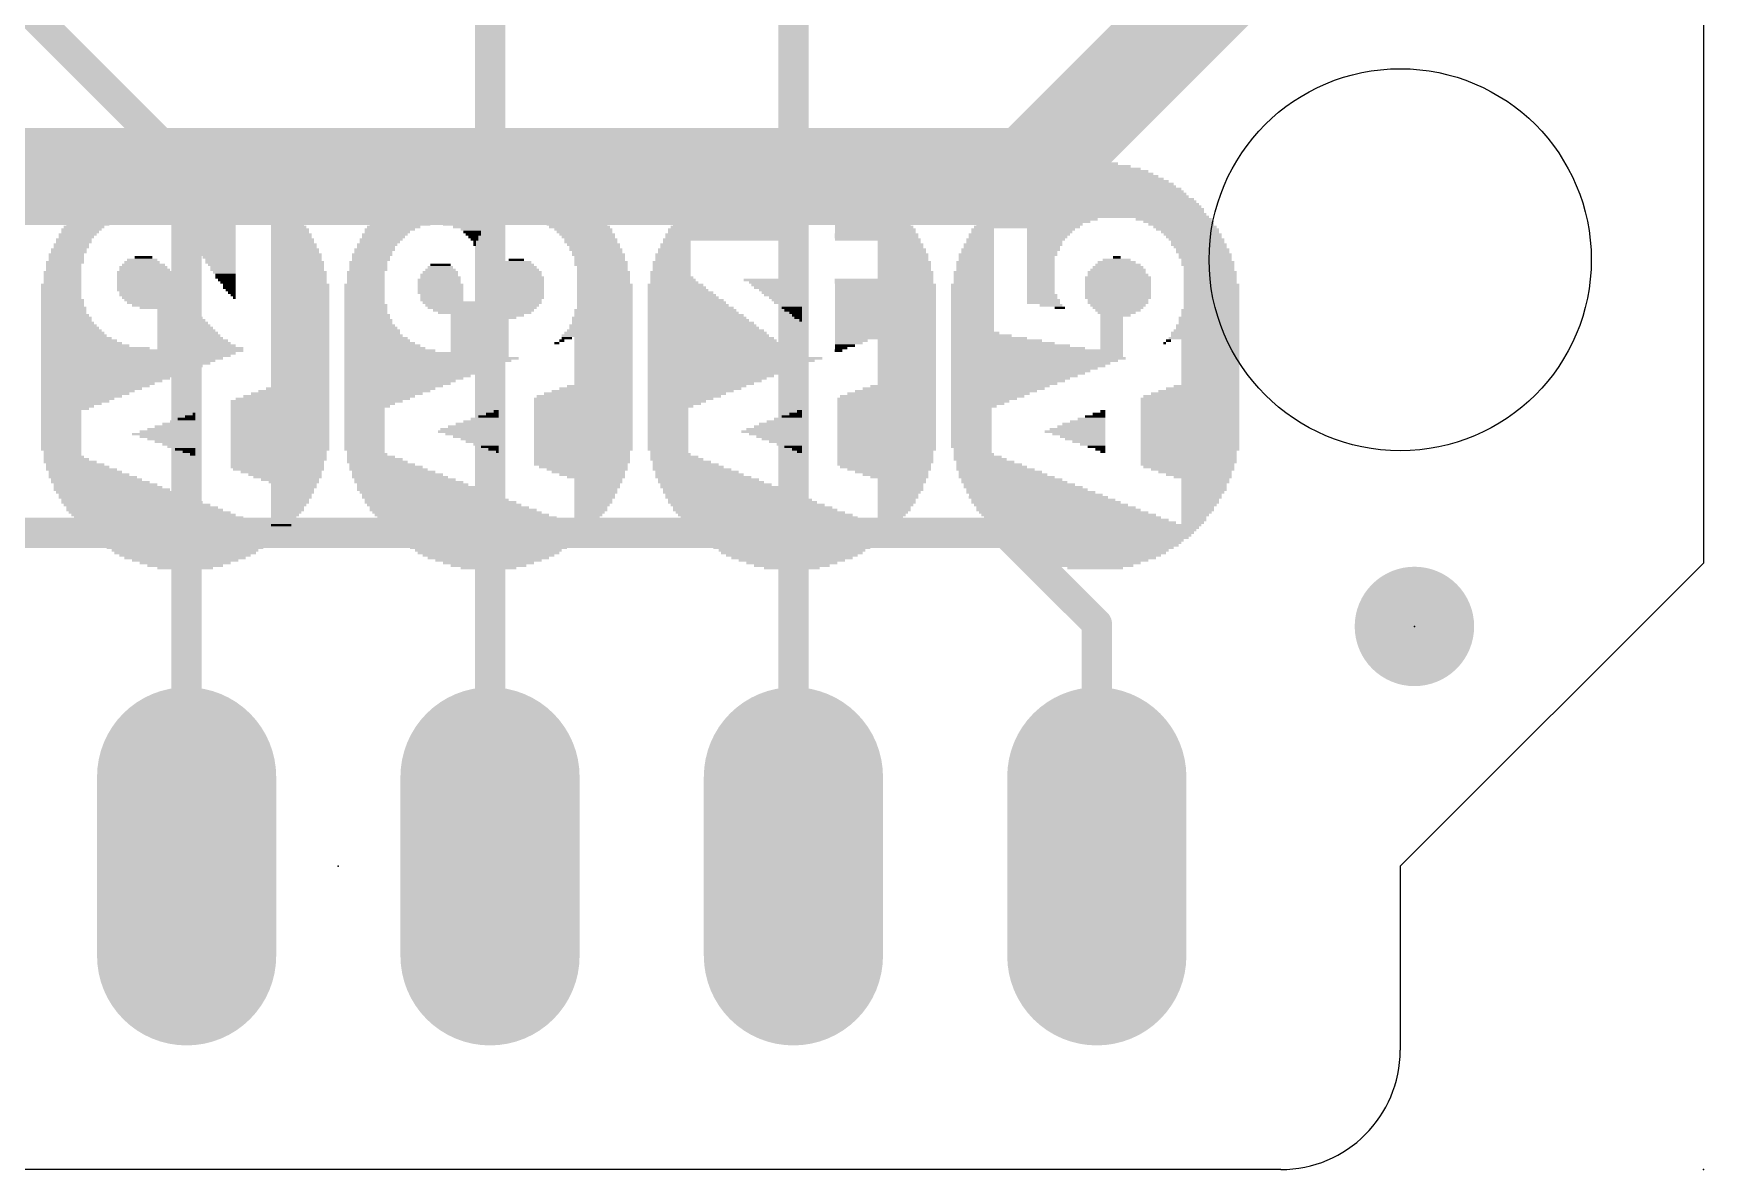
# Model space of a CAD drawing. Extents: x -3.3 to 69.5, y -0.4 to 53.7.
# Drawn here: x 54.6 to 68.58, y 0 to 9.52 of the extents above; entities that cross this region are included whole.
import ezdxf

# ---------------------------------------------------------------- set-up
doc = ezdxf.new("R2010")
doc.units = 0
for name, color, linetype in [('1', 12, 'CONTINUOUS'), ('16', 132, 'CONTINUOUS'), ('17', 110, 'CONTINUOUS'), ('20', 53, 'CONTINUOUS'), ('200', 4, 'CONTINUOUS'), ('23', 53, 'CONTINUOUS'), ('24', 53, 'CONTINUOUS')]:
    doc.layers.add(name, color=color, linetype=linetype)

# ---------------------------------------------------------------- blocks, each defined once
blk = doc.blocks.new('LONGP100')
at = {"const_width": 1}
blk.add_lwpolyline([(-0.5, 0), (0.5, 0)], dxfattribs=at)
at = {"const_width": 0.5}
for points in [[(-0.5, 0.25, 1), (-0.5, -0.25)], [(0.5, -0.25, 1), (0.5, 0.25)]]:
    blk.add_lwpolyline(points, format="xyb", dxfattribs=at)
blk = doc.blocks.new('PIE')
at = {"const_width": 0.5}
blk.add_lwpolyline([(0, -0.25, 1), (0, 0.25, 1), (0, -0.25)], format="xyb", dxfattribs=at)
blk = doc.blocks.new('RECT')
blk.add_solid([(-0.5, -0.5), (0.5, -0.5), (-0.5, 0.5), (0.5, 0.5)])

msp = doc.modelspace()

# ---------------------------------------------------------------- linework, layer by layer
at = {"layer": '1', "const_width": 0.254}
for points in [[(60.96, 12.7), (60.96, 2.54)], [(51.804, 12.458), (55.88, 8.382)], [(58.42, 11.938), (58.42, 2.54)], [(55.88, 8.382), (55.88, 2.54)]]:
    msp.add_lwpolyline(points, dxfattribs=at)
at = {"layer": '1', "const_width": 0.127}
for points in [[(55.9435, 8.382, 1), (55.8165, 8.382)], [(55.8351, 8.3371, 1), (55.9249, 8.4269)], [(55.8165, 2.54, 1), (55.9435, 2.54)], [(58.3565, 2.54, 1), (58.4835, 2.54)], [(60.8965, 2.54, 1), (61.0235, 2.54)]]:
    msp.add_lwpolyline(points, format="xyb", dxfattribs=at)
at = {"layer": '16'}
for points, const_width in [([(62.926, 8.316), (67.31, 12.7)], 0.8128), ([(49.276, 8.316), (62.926, 8.316)], 0.8128), ([(47.244, 5.334), (62.738, 5.334)], 0.254), ([(62.738, 5.334), (63.5, 4.572)], 0.254), ([(63.5, 4.572), (63.5, 2.54)], 0.254)]:
    msp.add_lwpolyline(points, dxfattribs=dict(at, const_width=const_width))
for points, const_width in [([(62.926, 8.1128, 1), (62.926, 8.5192)], 0.4064), ([(62.7823, 8.4597, 1), (63.0697, 8.1723)], 0.4064), ([(62.7829, 5.3789, 1), (62.6931, 5.2891)], 0.127), ([(62.738, 5.2705, 1), (62.738, 5.3975)], 0.127), ([(63.5635, 4.572, 1), (63.4365, 4.572)], 0.127), ([(63.4551, 4.5271, 1), (63.5449, 4.6169)], 0.127), ([(63.4365, 2.54, 1), (63.5635, 2.54)], 0.127)]:
    msp.add_lwpolyline(points, format="xyb", dxfattribs=dict(at, const_width=const_width))
at = {"layer": '20'}
for p, q in [((68.58, 37.846), (68.58, 5.08)), ((68.58, 5.08), (66.04, 2.54)), ((66.04, 2.54), (66.04, 1)), ((65.04, 0), (1, 0))]:
    msp.add_line(p, q, dxfattribs=at)
msp.add_circle((66.04, 7.62), 1.6, dxfattribs=at)
msp.add_arc((65.04, 1), 1, 270, 0, dxfattribs=at)
at = {"layer": '23'}
for p in [(66.159, 4.549), (57.15, 2.54)]:
    msp.add_point(p, dxfattribs=at)
at = {"layer": '24'}
msp.add_point((68.58, 0), dxfattribs=at)

# ---------------------------------------------------------------- block references
at = {"layer": '1'}
msp.add_blockref('PIE', (66.159, 4.549), dxfattribs=at)
at = {"layer": '17', "xscale": 1.5, "yscale": 1.5, "rotation": 90}
for p in [(55.88, 2.54), (55.88, 2.54), (58.42, 2.54), (58.42, 2.54), (60.96, 2.54), (60.96, 2.54), (63.5, 2.54), (63.5, 2.54)]:
    msp.add_blockref('LONGP100', p, dxfattribs=at)
at = {"layer": '200', "yscale": 0.0212}
for p, xscale in [((55.8672, 8.3817), 0.762), ((55.8672, 8.4028), 0.5926), ((55.8672, 8.424), 0.381), ((58.4071, 8.3817), 0.762), ((58.4071, 8.4028), 0.5926), ((58.4071, 8.424), 0.381), ((60.947, 8.3817), 0.762), ((60.947, 8.4028), 0.5926), ((60.947, 8.424), 0.381), ((63.4869, 8.3817), 0.762), ((63.4869, 8.4028), 0.5926), ((63.4869, 8.424), 0.381), ((55.8672, 8.2547), 1.3123), ((55.8672, 8.2758), 1.2276), ((55.8672, 8.297), 1.143), ((55.8672, 8.3182), 1.0583), ((55.8672, 8.3393), 0.9736), ((55.8672, 8.3605), 0.889), ((58.4071, 8.2547), 1.3123), ((58.4071, 8.2758), 1.2276), ((58.4071, 8.297), 1.143), ((58.4071, 8.3182), 1.0583), ((58.4071, 8.3393), 0.9736), ((58.4071, 8.3605), 0.889), ((60.947, 8.2547), 1.3123), ((60.947, 8.2758), 1.2276), ((60.947, 8.297), 1.143), ((60.947, 8.3182), 1.0583), ((60.947, 8.3393), 0.9736), ((60.947, 8.3605), 0.889), ((63.4869, 8.2547), 1.3123), ((63.4869, 8.2758), 1.2276), ((63.4869, 8.297), 1.143), ((63.4869, 8.3182), 1.0583), ((63.4869, 8.3393), 0.9736), ((63.4869, 8.3605), 0.889), ((55.8672, 8.1065), 1.6933), ((55.8672, 8.1277), 1.6509), ((55.8672, 8.1488), 1.5663), ((55.8672, 8.17), 1.5239), ((55.8672, 8.1912), 1.4816), ((55.8672, 8.2123), 1.4393), ((55.8672, 8.2335), 1.3546), ((58.4071, 8.1065), 1.6933), ((58.4071, 8.1277), 1.6509), ((58.4071, 8.1488), 1.5663), ((58.4071, 8.17), 1.5239), ((58.4071, 8.1912), 1.4816), ((58.4071, 8.2123), 1.4393), ((58.4071, 8.2335), 1.3546), ((60.947, 8.1065), 1.6933), ((60.947, 8.1277), 1.6509), ((60.947, 8.1488), 1.5663), ((60.947, 8.17), 1.5239), ((60.947, 8.1912), 1.4816), ((60.947, 8.2123), 1.4393), ((60.947, 8.2335), 1.3546), ((63.4869, 8.1065), 1.6933), ((63.4869, 8.1277), 1.6509), ((63.4869, 8.1488), 1.5663), ((63.4869, 8.17), 1.5239), ((63.4869, 8.1912), 1.4816), ((63.4869, 8.2123), 1.4393), ((63.4869, 8.2335), 1.3546), ((55.1475, 7.9795), 0.4657), ((55.8672, 8.0007), 1.8626), ((55.8672, 8.043), 1.8203), ((55.8672, 8.0218), 1.8203), ((55.8672, 8.0642), 1.7779), ((55.8672, 8.0853), 1.7356), ((55.9413, 7.9795), 0.6985), ((56.7032, 7.9795), 0.2328), ((58.4071, 7.9795), 1.9049), ((58.4071, 8.0007), 1.8626), ((58.4071, 8.043), 1.8203), ((58.4071, 8.0218), 1.8203), ((58.4071, 8.0642), 1.7779), ((58.4071, 8.0853), 1.7356), ((60.5131, 7.9795), 1.0371), ((60.947, 8.0007), 1.8626), ((60.947, 8.043), 1.8203), ((60.947, 8.0218), 1.8203), ((60.947, 8.0642), 1.7779), ((60.947, 8.0853), 1.7356), ((61.6031, 7.9795), 0.5926), ((63.4869, 7.9795), 1.9049), ((63.4869, 8.0007), 1.8626), ((63.4869, 8.043), 1.8203), ((63.4869, 8.0218), 1.8203), ((63.4869, 8.0642), 1.7779), ((63.4869, 8.0853), 1.7356), ((54.9676, 7.8314), 0.3175), ((54.9994, 7.8737), 0.3387), ((54.9888, 7.8525), 0.3175), ((55.0206, 7.8949), 0.3387), ((55.0629, 7.9372), 0.381), ((55.0523, 7.916), 0.3598), ((55.1052, 7.9583), 0.4233), ((55.9836, 7.9583), 0.6138), ((56.0048, 7.9372), 0.5715), ((56.0259, 7.916), 0.5291), ((56.0471, 7.8949), 0.4868), ((56.0577, 7.8737), 0.4657), ((56.0683, 7.8525), 0.4445), ((56.0788, 7.8314), 0.4233), ((56.7138, 7.9583), 0.254), ((56.7244, 7.9372), 0.2752), ((56.7244, 7.916), 0.2752), ((56.735, 7.8949), 0.2963), ((56.7561, 7.8314), 0.3387), ((56.7456, 7.8737), 0.3175), ((56.7456, 7.8525), 0.3175), ((57.5393, 7.8314), 0.381), ((57.5604, 7.8525), 0.381), ((57.5816, 7.8737), 0.4233), ((57.6134, 7.8949), 0.4445), ((57.9414, 7.9372), 1.0583), ((57.6663, 7.916), 0.508), ((57.9732, 7.9583), 1.0795), ((58.2272, 7.916), 0.4022), ((58.2589, 7.8949), 0.2963), ((58.2695, 7.8737), 0.1905), ((58.2695, 7.8525), 0.1482), ((58.2801, 7.8314), 0.127), ((59.0844, 7.9583), 0.5926), ((59.1267, 7.9372), 0.5503), ((59.1479, 7.916), 0.508), ((59.1691, 7.8949), 0.508), ((59.2008, 7.8737), 0.4868), ((59.2114, 7.8525), 0.4656), ((59.2325, 7.8314), 0.4656), ((60.4602, 7.8314), 1.143), ((60.4707, 7.8737), 1.1218), ((60.4707, 7.8525), 1.1218), ((60.4813, 7.8949), 1.1006), ((60.4919, 7.9372), 1.0795), ((60.4919, 7.916), 1.0795), ((60.5025, 7.9583), 1.0583), ((61.6137, 7.9583), 0.6138), ((61.6243, 7.9372), 0.635), ((61.6243, 7.916), 0.635), ((61.6455, 7.8737), 0.6773), ((61.6455, 7.8525), 0.6773), ((61.656, 7.8314), 0.6985), ((61.6349, 7.8949), 0.6561), ((62.5344, 7.8314), 0.2117), ((62.545, 7.8737), 0.1905), ((62.545, 7.8525), 0.1905), ((62.9154, 7.8949), 0.889), ((62.9683, 7.9372), 0.9525), ((62.9366, 7.916), 0.889), ((63.0106, 7.9583), 0.9948), ((63.1165, 7.8737), 0.4022), ((63.1059, 7.8525), 0.381), ((63.0953, 7.8314), 0.3598), ((64.143, 7.9583), 0.635), ((64.1853, 7.9372), 0.5926), ((64.2065, 7.916), 0.5503), ((64.2383, 7.8949), 0.5291), ((64.2594, 7.8737), 0.5291), ((64.2806, 7.8525), 0.4868), ((64.3018, 7.8314), 0.4868), ((54.8936, 7.7044), 0.2963), ((54.8936, 7.6832), 0.2963), ((54.9147, 7.7467), 0.2963), ((54.9147, 7.7255), 0.2963), ((54.9359, 7.789), 0.2963), ((54.9359, 7.7679), 0.2963), ((54.9571, 7.8102), 0.2963), ((56.0894, 7.8102), 0.4022), ((56.1, 7.789), 0.381), ((56.1106, 7.7679), 0.3598), ((56.1106, 7.7467), 0.3598), ((56.1212, 7.7255), 0.3387), ((56.1318, 7.7044), 0.3175), ((56.1423, 7.6832), 0.2963), ((56.7561, 7.8102), 0.3387), ((56.7667, 7.789), 0.3598), ((56.7667, 7.7679), 0.3598), ((56.7773, 7.7467), 0.381), ((56.7773, 7.7255), 0.381), ((56.7879, 7.7044), 0.4022), ((56.7879, 7.6832), 0.4022), ((57.4546, 7.7044), 0.3387), ((57.444, 7.6832), 0.3175), ((57.4758, 7.7467), 0.3387), ((57.4652, 7.7255), 0.3175), ((57.5075, 7.789), 0.3598), ((57.497, 7.7679), 0.3387), ((57.5287, 7.8102), 0.3598), ((58.2801, 7.8102), 0.0847), ((58.2907, 7.789), 0.0635), ((58.2907, 7.7679), 0.0212), ((58.2907, 7.7467), 0.0212), ((59.2431, 7.8102), 0.4445), ((59.2643, 7.789), 0.4445), ((59.2643, 7.7679), 0.4445), ((59.2855, 7.7467), 0.4445), ((59.296, 7.7255), 0.4233), ((59.3066, 7.7044), 0.4445), ((59.3172, 7.6832), 0.4233), ((59.9628, 7.7044), 0.2752), ((59.9628, 7.6832), 0.2752), ((59.9734, 7.7467), 0.254), ((59.9734, 7.7255), 0.254), ((60.4496, 7.789), 1.1641), ((59.9839, 7.7679), 0.2328), ((60.4602, 7.8102), 1.143), ((61.656, 7.8102), 0.6985), ((61.6666, 7.789), 0.7196), ((61.8465, 7.7679), 0.3598), ((61.8571, 7.7467), 0.381), ((61.8571, 7.7255), 0.381), ((61.8677, 7.7044), 0.4022), ((61.8677, 7.6832), 0.4022), ((62.5027, 7.7044), 0.2752), ((62.5027, 7.6832), 0.2752), ((62.5133, 7.7467), 0.254), ((62.5133, 7.7255), 0.254), ((62.5238, 7.789), 0.2328), ((62.5238, 7.7679), 0.2328), ((62.5344, 7.8102), 0.2117), ((63.0847, 7.8102), 0.3387), ((63.0741, 7.789), 0.3175), ((63.0636, 7.7679), 0.2963), ((63.0636, 7.7467), 0.2963), ((63.053, 7.7255), 0.2752), ((63.053, 7.7044), 0.2752), ((63.0424, 7.6832), 0.254), ((64.3123, 7.8102), 0.4656), ((64.3335, 7.789), 0.4657), ((64.3441, 7.7679), 0.4445), ((64.3547, 7.7467), 0.4656), ((64.3653, 7.7255), 0.4445), ((64.3864, 7.7044), 0.4445), ((64.3864, 7.6832), 0.4445), ((54.8512, 7.5774), 0.2963), ((54.8512, 7.5562), 0.2963), ((54.8618, 7.5985), 0.3175), ((54.8724, 7.662), 0.2963), ((54.8724, 7.6409), 0.2963), ((54.8724, 7.6197), 0.2963), ((55.5179, 7.5562), 0.4022), ((55.5179, 7.5774), 0.3598), ((55.5074, 7.5985), 0.2963), ((55.5074, 7.6197), 0.254), ((55.5179, 7.6409), 0.1482), ((56.1423, 7.662), 0.2963), ((56.1529, 7.6409), 0.2752), ((56.1635, 7.6197), 0.254), ((56.1635, 7.5985), 0.254), ((56.1741, 7.5774), 0.2328), ((56.1847, 7.5562), 0.2117), ((56.7985, 7.662), 0.4233), ((56.7985, 7.6409), 0.4233), ((56.7985, 7.6197), 0.4233), ((56.8091, 7.5985), 0.4445), ((56.8091, 7.5774), 0.4445), ((56.8091, 7.5562), 0.4445), ((57.4017, 7.5985), 0.3175), ((57.4017, 7.5774), 0.3175), ((57.4017, 7.5562), 0.3175), ((57.4335, 7.662), 0.3387), ((57.4229, 7.6409), 0.3175), ((57.4229, 7.6197), 0.3175), ((58.0049, 7.5562), 0.2117), ((58.0049, 7.5774), 0.1693), ((58.6505, 7.5562), 0.3175), ((58.6505, 7.5774), 0.2752), ((58.6505, 7.5985), 0.2328), ((58.6399, 7.6197), 0.127), ((59.3278, 7.662), 0.4445), ((59.349, 7.5985), 0.4445), ((59.349, 7.5774), 0.4445), ((59.3384, 7.6409), 0.4233), ((59.3384, 7.6197), 0.4233), ((59.3595, 7.5562), 0.4233), ((59.9416, 7.5985), 0.3175), ((59.9416, 7.5774), 0.3175), ((59.9416, 7.5562), 0.3175), ((59.9522, 7.662), 0.2963), ((59.9522, 7.6409), 0.2963), ((59.9522, 7.6197), 0.2963), ((61.8889, 7.5985), 0.4445), ((61.8889, 7.5774), 0.4445), ((61.8889, 7.5562), 0.4445), ((61.8783, 7.662), 0.4233), ((61.8783, 7.6409), 0.4233), ((61.8783, 7.6197), 0.4233), ((62.4815, 7.5985), 0.3175), ((62.4815, 7.5774), 0.3175), ((62.4815, 7.5562), 0.3175), ((62.4921, 7.662), 0.2963), ((62.4921, 7.6409), 0.2963), ((62.4921, 7.6197), 0.2963), ((63.0424, 7.662), 0.254), ((63.0318, 7.6409), 0.2328), ((63.0318, 7.6197), 0.2328), ((63.0318, 7.5985), 0.2328), ((63.0318, 7.5774), 0.2328), ((63.0318, 7.5562), 0.2328), ((63.6774, 7.5562), 0.4233), ((63.6774, 7.5774), 0.381), ((63.6668, 7.5985), 0.3175), ((63.6668, 7.6197), 0.2328), ((63.6668, 7.6409), 0.0635), ((64.4076, 7.662), 0.4445), ((64.4076, 7.6409), 0.4445), ((64.4182, 7.6197), 0.4233), ((64.4288, 7.5985), 0.4445), ((64.4288, 7.5774), 0.4445), ((64.4393, 7.5562), 0.4233), ((54.8301, 7.408), 0.3387), ((54.8406, 7.5139), 0.3175), ((54.8406, 7.4927), 0.3175), ((54.8406, 7.4715), 0.3175), ((54.8406, 7.4504), 0.3175), ((54.8406, 7.4292), 0.3175), ((54.8512, 7.535), 0.2963), ((55.5285, 7.5139), 0.4656), ((55.5285, 7.4927), 0.4656), ((55.5391, 7.4715), 0.4868), ((55.5497, 7.4504), 0.508), ((55.5497, 7.4292), 0.508), ((55.5603, 7.408), 0.5291), ((55.5285, 7.535), 0.4233), ((56.1847, 7.535), 0.2117), ((56.1953, 7.5139), 0.1905), ((56.2058, 7.4927), 0.1693), ((56.2058, 7.4715), 0.1693), ((56.2164, 7.4504), 0.1482), ((56.227, 7.4292), 0.127), ((56.2376, 7.408), 0.1058), ((56.8091, 7.535), 0.4445), ((56.8196, 7.5139), 0.4657), ((56.8196, 7.4927), 0.4657), ((56.8196, 7.4715), 0.4657), ((56.8196, 7.4504), 0.4657), ((56.8196, 7.4292), 0.4657), ((56.8302, 7.408), 0.4868), ((57.37, 7.408), 0.3387), ((57.3805, 7.5139), 0.3175), ((57.3805, 7.4927), 0.3175), ((57.3805, 7.4715), 0.3175), ((57.3805, 7.4504), 0.3175), ((57.3805, 7.4292), 0.3175), ((57.4017, 7.535), 0.3175), ((57.9943, 7.4504), 0.3598), ((57.9943, 7.4292), 0.3598), ((58.0049, 7.408), 0.381), ((58.0049, 7.4715), 0.3387), ((57.9943, 7.4927), 0.3175), ((58.0049, 7.5139), 0.2963), ((58.0049, 7.535), 0.254), ((58.6505, 7.4292), 0.4445), ((58.6505, 7.408), 0.4445), ((58.6505, 7.4927), 0.4022), ((58.6611, 7.4715), 0.4233), ((58.6611, 7.4504), 0.4233), ((58.6505, 7.535), 0.3598), ((58.6611, 7.5139), 0.381), ((59.3595, 7.535), 0.4233), ((59.3701, 7.5139), 0.4445), ((59.3701, 7.4927), 0.4445), ((59.3701, 7.4715), 0.4445), ((59.3701, 7.4504), 0.4445), ((59.3701, 7.4292), 0.4445), ((59.3807, 7.408), 0.4657), ((59.9734, 7.408), 0.4656), ((59.931, 7.5139), 0.3387), ((59.931, 7.4927), 0.3387), ((59.9416, 7.4715), 0.3598), ((59.9522, 7.4504), 0.381), ((59.9628, 7.4292), 0.4022), ((59.9416, 7.535), 0.3175), ((60.7882, 7.4504), 0.4868), ((60.8094, 7.4292), 0.4445), ((60.82, 7.408), 0.4233), ((61.7195, 7.4504), 0.8255), ((61.7195, 7.4292), 0.8255), ((61.7301, 7.408), 0.8466), ((61.8889, 7.535), 0.4445), ((61.8994, 7.5139), 0.4656), ((61.8994, 7.4927), 0.4656), ((61.8994, 7.4715), 0.4656), ((62.4603, 7.408), 0.3598), ((62.4709, 7.5139), 0.3387), ((62.4709, 7.4927), 0.3387), ((62.4709, 7.4715), 0.3387), ((62.4709, 7.4504), 0.3387), ((62.4709, 7.4292), 0.3387), ((62.4815, 7.535), 0.3175), ((63.0318, 7.535), 0.2328), ((63.0318, 7.5139), 0.2328), ((63.0318, 7.4927), 0.2328), ((63.0318, 7.4715), 0.2328), ((63.0318, 7.4504), 0.2328), ((63.0318, 7.4292), 0.2328), ((63.0318, 7.408), 0.2328), ((63.6774, 7.4715), 0.5503), ((63.6774, 7.4504), 0.5503), ((63.6774, 7.4292), 0.5503), ((63.6774, 7.408), 0.5503), ((63.6668, 7.5139), 0.4868), ((63.6774, 7.4927), 0.508), ((63.6774, 7.535), 0.4657), ((64.4393, 7.535), 0.4233), ((64.4499, 7.5139), 0.4445), ((64.4499, 7.4927), 0.4445), ((64.4499, 7.4715), 0.4445), ((64.4499, 7.4504), 0.4445), ((64.4499, 7.4292), 0.4445), ((64.4605, 7.408), 0.4657), ((54.8406, 7.281), 0.3598), ((54.8301, 7.3869), 0.3387), ((54.8301, 7.3657), 0.3387), ((54.8301, 7.3445), 0.3387), ((54.8301, 7.3234), 0.3387), ((54.8301, 7.3022), 0.3387), ((55.5709, 7.3869), 0.5503), ((55.5709, 7.3657), 0.5503), ((55.592, 7.3445), 0.5503), ((55.6026, 7.3234), 0.5715), ((55.6132, 7.3022), 0.5503), ((55.6344, 7.281), 0.5503), ((56.2376, 7.3869), 0.1058), ((56.2482, 7.3657), 0.0847), ((56.2587, 7.3445), 0.0635), ((56.2693, 7.3234), 0.0423), ((56.2799, 7.3022), 0.0212), ((56.8302, 7.3869), 0.4868), ((56.8302, 7.3657), 0.4868), ((56.8302, 7.3445), 0.4868), ((56.8302, 7.3234), 0.4868), ((56.8302, 7.3022), 0.4868), ((56.8302, 7.281), 0.4868), ((57.37, 7.3869), 0.3387), ((57.37, 7.3657), 0.3387), ((57.37, 7.3445), 0.3387), ((57.37, 7.3234), 0.3387), ((57.37, 7.3022), 0.3387), ((57.37, 7.281), 0.3387), ((58.0049, 7.3869), 0.381), ((58.0049, 7.3657), 0.381), ((58.0049, 7.3445), 0.381), ((58.0155, 7.3234), 0.3598), ((58.0155, 7.3022), 0.3598), ((58.0155, 7.281), 0.3598), ((58.6505, 7.3869), 0.4445), ((58.6505, 7.3657), 0.4445), ((58.6505, 7.3445), 0.4445), ((58.6505, 7.3234), 0.4445), ((58.6505, 7.3022), 0.4445), ((58.6399, 7.281), 0.4233), ((59.3807, 7.3869), 0.4657), ((59.3807, 7.3657), 0.4657), ((59.3807, 7.3445), 0.4657), ((59.3807, 7.3234), 0.4657), ((59.3807, 7.3022), 0.4657), ((59.3807, 7.281), 0.4657), ((59.9839, 7.3869), 0.4868), ((59.9945, 7.3657), 0.508), ((60.0157, 7.3445), 0.5503), ((60.0263, 7.3234), 0.5715), ((60.058, 7.281), 0.635), ((60.0369, 7.3022), 0.5926), ((60.8306, 7.3869), 0.4022), ((60.8517, 7.3657), 0.3598), ((60.8623, 7.3445), 0.3387), ((60.8729, 7.3234), 0.3175), ((60.8941, 7.3022), 0.2752), ((60.9046, 7.281), 0.254), ((61.7301, 7.3869), 0.8466), ((61.7301, 7.3657), 0.8466), ((61.7301, 7.3445), 0.8466), ((61.7301, 7.3234), 0.8466), ((61.7301, 7.3022), 0.8466), ((61.7301, 7.281), 0.8466), ((62.4603, 7.3869), 0.3598), ((62.4603, 7.3657), 0.3598), ((62.4603, 7.3445), 0.3598), ((62.4603, 7.3234), 0.3598), ((62.4603, 7.3022), 0.3598), ((62.4603, 7.281), 0.3598), ((63.0318, 7.3869), 0.2328), ((63.0318, 7.3657), 0.2328), ((63.0318, 7.3445), 0.2328), ((63.0424, 7.3234), 0.254), ((63.0424, 7.3022), 0.254), ((63.053, 7.281), 0.2752), ((63.6774, 7.3869), 0.5503), ((63.6774, 7.3657), 0.5503), ((63.6774, 7.3445), 0.5503), ((63.6774, 7.3234), 0.5503), ((63.6774, 7.3022), 0.5503), ((63.6774, 7.281), 0.508), ((64.4605, 7.3869), 0.4657), ((64.4605, 7.3657), 0.4657), ((64.4605, 7.3445), 0.4657), ((64.4605, 7.3234), 0.4657), ((64.4605, 7.3022), 0.4657), ((64.4605, 7.281), 0.4657), ((54.8406, 7.2599), 0.3598), ((54.8406, 7.2387), 0.3598), ((54.8512, 7.2175), 0.381), ((54.8512, 7.1964), 0.381), ((54.8512, 7.1752), 0.381), ((54.8618, 7.154), 0.4022), ((54.8724, 7.1329), 0.4233), ((55.6555, 7.2599), 0.5503), ((55.6873, 7.2387), 0.5291), ((55.719, 7.2175), 0.4657), ((55.8037, 7.1964), 0.3387), ((55.8143, 7.1752), 0.3598), ((55.8143, 7.154), 0.3598), ((55.8249, 7.1329), 0.381), ((56.8302, 7.2599), 0.4868), ((56.8302, 7.2387), 0.4868), ((56.8302, 7.2175), 0.4868), ((56.8302, 7.1964), 0.4868), ((56.8302, 7.1752), 0.4868), ((56.8302, 7.154), 0.4868), ((56.8302, 7.1329), 0.4868), ((57.37, 7.2599), 0.3387), ((57.3805, 7.2387), 0.3598), ((57.3805, 7.2175), 0.3598), ((57.3805, 7.1964), 0.3598), ((57.3805, 7.1752), 0.3598), ((57.3911, 7.154), 0.381), ((57.3911, 7.1329), 0.381), ((58.3542, 7.2599), 0.9948), ((58.3542, 7.2387), 0.9525), ((58.3542, 7.2175), 0.9101), ((58.3647, 7.1964), 0.8466), ((58.3753, 7.1752), 0.7831), ((58.3965, 7.154), 0.6138), ((58.3647, 7.1329), 0.5503), ((59.3595, 7.1329), 0.508), ((59.3701, 7.1964), 0.4868), ((59.3701, 7.1752), 0.4868), ((59.3701, 7.154), 0.4868), ((59.3807, 7.2599), 0.4657), ((59.3807, 7.2387), 0.4657), ((59.3807, 7.2175), 0.4657), ((60.0792, 7.2387), 0.6773), ((60.1003, 7.2175), 0.7196), ((60.1109, 7.1964), 0.7408), ((60.1215, 7.1752), 0.762), ((60.1427, 7.154), 0.8043), ((60.1533, 7.1329), 0.8255), ((60.0686, 7.2599), 0.6561), ((60.9152, 7.2599), 0.2328), ((60.9364, 7.2387), 0.1905), ((60.947, 7.2175), 0.1693), ((60.9576, 7.1964), 0.1482), ((60.9787, 7.1752), 0.1058), ((60.9893, 7.154), 0.0847), ((60.9999, 7.1329), 0.0635), ((61.7301, 7.2599), 0.8466), ((61.7301, 7.2387), 0.8466), ((61.7301, 7.2175), 0.8466), ((61.7301, 7.1964), 0.8466), ((61.7301, 7.1752), 0.8466), ((61.7301, 7.154), 0.8466), ((61.7301, 7.1329), 0.8466), ((62.4603, 7.2599), 0.3598), ((62.4603, 7.2387), 0.3598), ((62.4603, 7.2175), 0.3598), ((62.4603, 7.1964), 0.3598), ((62.4603, 7.1752), 0.3598), ((62.4603, 7.154), 0.3598), ((62.4603, 7.1329), 0.3598), ((63.053, 7.2599), 0.2752), ((63.1165, 7.2387), 0.1905), ((63.1906, 7.2175), 0.0847), ((63.6774, 7.2599), 0.508), ((63.6774, 7.2387), 0.4657), ((63.6774, 7.2175), 0.4233), ((63.6774, 7.1964), 0.381), ((63.6668, 7.1752), 0.3175), ((63.6562, 7.154), 0.254), ((63.6245, 7.1329), 0.1905), ((64.4393, 7.1329), 0.508), ((64.4499, 7.1964), 0.4868), ((64.4499, 7.1752), 0.4868), ((64.4499, 7.154), 0.4868), ((64.4605, 7.2599), 0.4657), ((64.4605, 7.2387), 0.4657), ((64.4605, 7.2175), 0.4657), ((54.9041, 7.0482), 0.4868), ((54.9147, 7.0271), 0.508), ((54.9253, 7.0059), 0.5292), ((54.9359, 6.9847), 0.5503), ((54.8724, 7.1117), 0.4233), ((54.883, 7.0905), 0.4445), ((54.8936, 7.0694), 0.4657), ((55.8354, 7.1117), 0.4022), ((55.846, 7.0905), 0.4233), ((55.8566, 7.0694), 0.4445), ((55.8883, 7.0059), 0.508), ((55.8989, 6.9847), 0.5291), ((55.8672, 7.0482), 0.4656), ((55.8778, 7.0271), 0.4868), ((56.8302, 7.1117), 0.4868), ((56.8302, 7.0905), 0.4868), ((56.8302, 7.0694), 0.4868), ((56.8302, 7.0482), 0.4868), ((56.8302, 7.0271), 0.4868), ((56.8302, 7.0059), 0.4868), ((56.8302, 6.9847), 0.4868), ((57.4017, 7.1117), 0.4022), ((57.4017, 7.0905), 0.4022), ((57.4229, 7.0482), 0.4445), ((57.444, 6.9847), 0.4868), ((57.4123, 7.0694), 0.4233), ((57.4335, 7.0271), 0.4657), ((57.4335, 7.0059), 0.4657), ((58.333, 7.1117), 0.4868), ((58.333, 7.0905), 0.4868), ((58.333, 7.0694), 0.4868), ((58.333, 7.0482), 0.4868), ((58.333, 7.0271), 0.4868), ((58.333, 7.0059), 0.4868), ((58.333, 6.9847), 0.4868), ((59.3172, 6.9847), 0.5926), ((59.3278, 7.0059), 0.5715), ((59.3384, 7.0271), 0.5503), ((59.349, 7.0694), 0.5291), ((59.349, 7.0482), 0.5291), ((59.3595, 7.1117), 0.508), ((59.3595, 7.0905), 0.508), ((60.1638, 7.1117), 0.8466), ((60.185, 7.0905), 0.889), ((60.1956, 7.0694), 0.9101), ((60.2273, 7.0271), 0.9736), ((60.2379, 7.0059), 0.9948), ((60.2485, 6.9847), 1.016), ((60.2062, 7.0482), 0.9313), ((61.0211, 7.1117), 0.0212), ((61.7301, 7.1117), 0.8466), ((61.7301, 7.0905), 0.8466), ((61.7301, 7.0694), 0.8466), ((61.7301, 7.0482), 0.8466), ((61.7301, 7.0271), 0.8466), ((61.7301, 7.0059), 0.8466), ((61.7301, 6.9847), 0.8466), ((62.4603, 7.1117), 0.3598), ((62.4603, 7.0905), 0.3598), ((62.4603, 7.0694), 0.3598), ((62.4603, 7.0482), 0.3598), ((62.4603, 7.0271), 0.3598), ((62.4815, 7.0059), 0.4022), ((62.5344, 6.9847), 0.508), ((63.6245, 7.1117), 0.1905), ((63.6245, 7.0905), 0.1905), ((63.6245, 7.0694), 0.1905), ((63.6245, 7.0482), 0.1905), ((63.6245, 7.0271), 0.1905), ((63.6245, 7.0059), 0.1905), ((63.6245, 6.9847), 0.1905), ((64.4076, 7.0059), 0.5715), ((64.4076, 6.9847), 0.5715), ((64.4182, 7.0271), 0.5503), ((64.4288, 7.0694), 0.5291), ((64.4288, 7.0482), 0.5291), ((64.4393, 7.1117), 0.508), ((64.4393, 7.0905), 0.508), ((54.9782, 6.9424), 0.635), ((55.0311, 6.9001), 0.7408), ((54.9571, 6.9636), 0.5926), ((54.9994, 6.9212), 0.6773), ((55.1158, 6.8789), 0.9101), ((55.5074, 6.8577), 1.6933), ((55.9095, 6.9636), 0.5503), ((55.9307, 6.9424), 0.5926), ((55.9413, 6.9212), 0.6138), ((55.9624, 6.9001), 0.6561), ((55.9942, 6.8789), 0.7196), ((56.8302, 6.9636), 0.4868), ((56.8302, 6.9424), 0.4868), ((56.8302, 6.9212), 0.4868), ((56.8302, 6.9001), 0.4868), ((56.8302, 6.8789), 0.4868), ((56.8302, 6.8577), 0.4868), ((57.4758, 6.9424), 0.5503), ((57.5181, 6.9001), 0.635), ((57.5393, 6.8789), 0.6773), ((57.5816, 6.8577), 0.762), ((57.4652, 6.9636), 0.5291), ((57.497, 6.9212), 0.5926), ((58.333, 6.9636), 0.4868), ((58.333, 6.9424), 0.4868), ((58.333, 6.9212), 0.4868), ((58.333, 6.9001), 0.4868), ((58.333, 6.8789), 0.4868), ((58.333, 6.8577), 0.4868), ((58.9786, 6.9212), 0.0423), ((59.0209, 6.9424), 0.0423), ((59.0632, 6.9636), 0.0847), ((59.3701, 6.9636), 0.4868), ((59.3701, 6.9424), 0.4868), ((59.3701, 6.9212), 0.4868), ((59.3701, 6.9001), 0.4868), ((59.3701, 6.8789), 0.4868), ((59.3701, 6.8577), 0.4868), ((60.2697, 6.9636), 1.0583), ((60.2803, 6.9424), 1.0795), ((60.3014, 6.9212), 1.1218), ((60.312, 6.9001), 1.143), ((60.3226, 6.8789), 1.1641), ((60.3438, 6.8577), 1.2065), ((61.7301, 6.9636), 0.8466), ((61.4444, 6.9424), 0.2752), ((61.4232, 6.9212), 0.2328), ((61.3915, 6.9001), 0.1693), ((61.3597, 6.8789), 0.1058), ((61.3385, 6.8577), 0.0635), ((61.91, 6.9424), 0.4868), ((61.91, 6.9212), 0.4868), ((61.91, 6.9001), 0.4868), ((61.91, 6.8789), 0.4868), ((61.91, 6.8577), 0.4868), ((62.5979, 6.9636), 0.635), ((62.6614, 6.9424), 0.762), ((62.7143, 6.9212), 0.8678), ((62.7778, 6.9001), 0.9948), ((62.8413, 6.8789), 1.1218), ((63.0001, 6.8577), 1.4393), ((63.6245, 6.9636), 0.1905), ((63.6245, 6.9424), 0.1905), ((63.6245, 6.9212), 0.1905), ((63.6245, 6.9001), 0.1905), ((63.6245, 6.8789), 0.1905), ((64.0689, 6.9212), 0.0212), ((64.1007, 6.9424), 0.0423), ((64.397, 6.9636), 0.5926), ((64.4499, 6.9424), 0.4868), ((64.4499, 6.9212), 0.4868), ((64.4499, 6.9001), 0.4868), ((64.4499, 6.8789), 0.4868), ((64.4499, 6.8577), 0.4868), ((55.4756, 6.8366), 1.6298), ((55.4544, 6.8154), 1.5874), ((55.338, 6.7307), 1.3546), ((55.4227, 6.7942), 1.5239), ((55.391, 6.7731), 1.4604), ((55.3698, 6.7519), 1.4181), ((55.3063, 6.7096), 1.2911), ((56.8302, 6.8366), 0.4868), ((56.8302, 6.8154), 0.4868), ((56.8302, 6.7942), 0.4868), ((56.8302, 6.7731), 0.4868), ((56.8302, 6.7519), 0.4868), ((56.8302, 6.7307), 0.4868), ((56.8302, 6.7096), 0.4868), ((57.8885, 6.8366), 1.3758), ((57.8885, 6.8154), 1.3758), ((57.9308, 6.7942), 1.4604), ((57.8991, 6.7731), 1.3969), ((57.8144, 6.7096), 1.2276), ((57.8674, 6.7519), 1.3334), ((57.8462, 6.7307), 1.2911), ((59.3701, 6.8366), 0.4868), ((59.3701, 6.8154), 0.4868), ((59.3701, 6.7942), 0.4868), ((59.3701, 6.7731), 0.4868), ((59.3701, 6.7519), 0.4868), ((59.3701, 6.7307), 0.4868), ((59.3701, 6.7096), 0.4868), ((60.3543, 6.8366), 1.2276), ((60.3649, 6.8154), 1.2488), ((60.4707, 6.7942), 1.4604), ((60.439, 6.7731), 1.3969), ((60.3861, 6.7307), 1.2911), ((60.3543, 6.7096), 1.2276), ((60.4073, 6.7519), 1.3334), ((61.91, 6.8366), 0.4868), ((61.91, 6.8154), 0.4868), ((61.91, 6.7942), 0.4868), ((61.91, 6.7731), 0.4868), ((61.91, 6.7519), 0.4868), ((61.91, 6.7307), 0.4868), ((61.91, 6.7096), 0.4868), ((63.0106, 6.7942), 1.4604), ((62.8942, 6.7096), 1.2276), ((63.0001, 6.8366), 1.4393), ((63.0001, 6.8154), 1.4393), ((62.9789, 6.7731), 1.3969), ((62.9472, 6.7519), 1.3334), ((62.926, 6.7307), 1.2911), ((64.4499, 6.8366), 0.4868), ((64.4499, 6.8154), 0.4868), ((64.4499, 6.7942), 0.4868), ((64.4499, 6.7731), 0.4868), ((64.4499, 6.7519), 0.4868), ((64.4499, 6.7307), 0.4868), ((64.4499, 6.7096), 0.4868), ((55.2851, 6.6884), 1.2488), ((55.2216, 6.6461), 1.1218), ((55.1687, 6.6037), 1.016), ((55.2534, 6.6672), 1.1853), ((55.2005, 6.6249), 1.0795), ((55.137, 6.5826), 0.9525), ((55.1158, 6.5614), 0.9101), ((56.8302, 6.6884), 0.4868), ((56.8302, 6.6672), 0.4868), ((56.8302, 6.6461), 0.4868), ((56.8302, 6.6249), 0.4868), ((56.8302, 6.6037), 0.4868), ((56.8302, 6.5826), 0.4868), ((56.8302, 6.5614), 0.4868), ((57.7827, 6.6884), 1.1641), ((57.7509, 6.6672), 1.1006), ((57.7298, 6.6461), 1.0583), ((57.698, 6.6249), 0.9948), ((57.6451, 6.5826), 0.889), ((57.6134, 6.5614), 0.8255), ((57.6663, 6.6037), 0.9313), ((59.3384, 6.5614), 0.5503), ((59.3701, 6.6884), 0.4868), ((59.3701, 6.6672), 0.4868), ((59.3701, 6.6461), 0.4868), ((59.3701, 6.6249), 0.4868), ((59.3701, 6.6037), 0.4868), ((59.3701, 6.5826), 0.4868), ((60.3226, 6.6884), 1.1641), ((60.3014, 6.6672), 1.1218), ((60.2697, 6.6461), 1.0583), ((60.2379, 6.6249), 0.9948), ((60.2168, 6.6037), 0.9525), ((60.185, 6.5826), 0.889), ((60.1533, 6.5614), 0.8255), ((61.8783, 6.5614), 0.5503), ((61.91, 6.6884), 0.4868), ((61.91, 6.6672), 0.4868), ((61.91, 6.6461), 0.4868), ((61.91, 6.6249), 0.4868), ((61.91, 6.6037), 0.4868), ((61.91, 6.5826), 0.4868), ((62.8625, 6.6884), 1.1641), ((62.8413, 6.6672), 1.1218), ((62.7778, 6.6249), 0.9948), ((62.7249, 6.5826), 0.889), ((62.6932, 6.5614), 0.8255), ((62.8096, 6.6461), 1.0583), ((62.7567, 6.6037), 0.9525), ((64.4182, 6.5614), 0.5503), ((64.4499, 6.6884), 0.4868), ((64.4499, 6.6672), 0.4868), ((64.4499, 6.6461), 0.4868), ((64.4499, 6.6249), 0.4868), ((64.4499, 6.6037), 0.4868), ((64.4499, 6.5826), 0.4868), ((55.084, 6.5402), 0.8466), ((55.0311, 6.4979), 0.7408), ((54.9676, 6.4556), 0.6138), ((55.0523, 6.5191), 0.7831), ((54.9994, 6.4767), 0.6773), ((54.9465, 6.4344), 0.5715), ((56.6609, 6.4344), 0.8255), ((56.6821, 6.4556), 0.7831), ((56.7138, 6.4767), 0.7196), ((56.7456, 6.4979), 0.6561), ((56.7773, 6.5191), 0.5926), ((56.8091, 6.5402), 0.5291), ((57.5816, 6.5402), 0.762), ((57.5604, 6.5191), 0.7196), ((57.4758, 6.4556), 0.5503), ((57.444, 6.4344), 0.4868), ((57.5287, 6.4979), 0.6561), ((57.497, 6.4767), 0.5926), ((59.2008, 6.4556), 0.8255), ((59.2008, 6.4344), 0.8255), ((59.2114, 6.4767), 0.8043), ((59.2431, 6.4979), 0.7408), ((59.2749, 6.5191), 0.6773), ((59.3066, 6.5402), 0.6138), ((60.1321, 6.5402), 0.7831), ((60.1003, 6.5191), 0.7196), ((60.0474, 6.4767), 0.6138), ((60.0157, 6.4556), 0.5503), ((59.9839, 6.4344), 0.4868), ((60.0686, 6.4979), 0.6561), ((61.7407, 6.4556), 0.8255), ((61.7407, 6.4344), 0.8255), ((61.7513, 6.4767), 0.8043), ((61.783, 6.4979), 0.7408), ((61.8148, 6.5191), 0.6773), ((61.8465, 6.5402), 0.6138), ((62.672, 6.5402), 0.7831), ((62.6402, 6.5191), 0.7196), ((62.5873, 6.4767), 0.6138), ((62.5238, 6.4344), 0.4868), ((62.6085, 6.4979), 0.6561), ((62.5556, 6.4556), 0.5503), ((64.2806, 6.4556), 0.8255), ((64.2806, 6.4344), 0.8255), ((64.2912, 6.4767), 0.8043), ((64.3229, 6.4979), 0.7408), ((64.3547, 6.5191), 0.6773), ((64.3864, 6.5402), 0.6138), ((54.9147, 6.4132), 0.508), ((54.8618, 6.3709), 0.4022), ((54.883, 6.3921), 0.4445), ((54.8301, 6.3497), 0.3387), ((54.8301, 6.3286), 0.3387), ((54.8301, 6.3074), 0.3387), ((54.8301, 6.2862), 0.3387), ((55.8778, 6.2862), 0.1482), ((55.9095, 6.3074), 0.0847), ((55.9413, 6.3286), 0.0212), ((56.6609, 6.4132), 0.8255), ((56.6609, 6.3921), 0.8255), ((56.6609, 6.3709), 0.8255), ((56.6609, 6.3497), 0.8255), ((56.6609, 6.3286), 0.8255), ((56.6609, 6.3074), 0.8255), ((56.6609, 6.2862), 0.8255), ((57.3911, 6.3921), 0.381), ((57.37, 6.3709), 0.3387), ((57.37, 6.3497), 0.3387), ((57.37, 6.3286), 0.3387), ((57.37, 6.3074), 0.3387), ((57.37, 6.2862), 0.3387), ((57.4123, 6.4132), 0.4233), ((58.3753, 6.2862), 0.2328), ((58.4071, 6.3074), 0.1693), ((58.4388, 6.3286), 0.1058), ((58.4706, 6.3497), 0.0423), ((59.2008, 6.4132), 0.8255), ((59.2008, 6.3921), 0.8255), ((59.2008, 6.3709), 0.8255), ((59.2008, 6.3497), 0.8255), ((59.2008, 6.3286), 0.8255), ((59.2008, 6.3074), 0.8255), ((59.2008, 6.2862), 0.8255), ((59.9628, 6.4132), 0.4445), ((59.931, 6.3921), 0.381), ((59.9099, 6.3709), 0.3387), ((59.9099, 6.3497), 0.3387), ((59.9099, 6.3286), 0.3387), ((59.9099, 6.3074), 0.3387), ((59.9099, 6.2862), 0.3387), ((60.9152, 6.2862), 0.2328), ((60.947, 6.3074), 0.1693), ((60.9787, 6.3286), 0.1058), ((61.0105, 6.3497), 0.0423), ((61.7407, 6.4132), 0.8255), ((61.7407, 6.3921), 0.8255), ((61.7407, 6.3709), 0.8255), ((61.7407, 6.3497), 0.8255), ((61.7407, 6.3286), 0.8255), ((61.7407, 6.3074), 0.8255), ((61.7407, 6.2862), 0.8255), ((62.5027, 6.4132), 0.4445), ((62.4709, 6.3921), 0.381), ((62.4498, 6.3709), 0.3387), ((62.4498, 6.3497), 0.3387), ((62.4498, 6.3286), 0.3387), ((62.4498, 6.3074), 0.3387), ((62.4498, 6.2862), 0.3387), ((63.4551, 6.2862), 0.2328), ((63.4869, 6.3074), 0.1693), ((63.5186, 6.3286), 0.1058), ((63.5504, 6.3497), 0.0423), ((64.2806, 6.4132), 0.8255), ((64.2806, 6.3921), 0.8255), ((64.2806, 6.3709), 0.8255), ((64.2806, 6.3497), 0.8255), ((64.2806, 6.3286), 0.8255), ((64.2806, 6.3074), 0.8255), ((64.2806, 6.2862), 0.8255), ((54.8301, 6.2651), 0.3387), ((54.8301, 6.2439), 0.3387), ((54.8301, 6.2228), 0.3387), ((54.8301, 6.2016), 0.3387), ((54.8301, 6.1804), 0.3387), ((54.8301, 6.1593), 0.3387), ((55.6873, 6.1593), 0.5291), ((55.719, 6.1804), 0.4657), ((55.7508, 6.2016), 0.4022), ((55.7825, 6.2228), 0.3387), ((55.8143, 6.2439), 0.2752), ((55.846, 6.2651), 0.2117), ((56.6609, 6.2651), 0.8255), ((56.6609, 6.2439), 0.8255), ((56.6609, 6.2228), 0.8255), ((56.6609, 6.2016), 0.8255), ((56.6609, 6.1804), 0.8255), ((56.6609, 6.1593), 0.8255), ((57.37, 6.2651), 0.3387), ((57.37, 6.2439), 0.3387), ((57.37, 6.2228), 0.3387), ((57.37, 6.2016), 0.3387), ((57.37, 6.1804), 0.3387), ((57.37, 6.1593), 0.3387), ((58.2378, 6.1804), 0.508), ((58.2483, 6.2016), 0.4868), ((58.2695, 6.1593), 0.4445), ((58.2801, 6.2228), 0.4233), ((58.3118, 6.2439), 0.3598), ((58.3436, 6.2651), 0.2963), ((59.2008, 6.2651), 0.8255), ((59.2008, 6.2439), 0.8255), ((59.2008, 6.2228), 0.8255), ((59.2008, 6.2016), 0.8255), ((59.2008, 6.1804), 0.8255), ((59.2008, 6.1593), 0.8255), ((59.9099, 6.2651), 0.3387), ((59.9099, 6.2439), 0.3387), ((59.9099, 6.2228), 0.3387), ((59.9099, 6.2016), 0.3387), ((59.9099, 6.1804), 0.3387), ((59.9099, 6.1593), 0.3387), ((60.7777, 6.1804), 0.508), ((60.7988, 6.2016), 0.4656), ((60.8094, 6.1593), 0.4445), ((60.8306, 6.2228), 0.4022), ((60.8517, 6.2439), 0.3598), ((60.8835, 6.2651), 0.2963), ((61.7407, 6.2651), 0.8255), ((61.7407, 6.2439), 0.8255), ((61.7407, 6.2228), 0.8255), ((61.7407, 6.2016), 0.8255), ((61.7407, 6.1804), 0.8255), ((61.7407, 6.1593), 0.8255), ((62.4498, 6.2651), 0.3387), ((62.4498, 6.2439), 0.3387), ((62.4498, 6.2228), 0.3387), ((62.4498, 6.2016), 0.3387), ((62.4498, 6.1804), 0.3387), ((62.4498, 6.1593), 0.3387), ((63.3176, 6.1804), 0.508), ((63.3387, 6.2016), 0.4656), ((63.3493, 6.1593), 0.4445), ((63.3705, 6.2228), 0.4022), ((63.3916, 6.2439), 0.3598), ((63.4234, 6.2651), 0.2963), ((64.2806, 6.2651), 0.8255), ((64.2806, 6.2439), 0.8255), ((64.2806, 6.2228), 0.8255), ((64.2806, 6.2016), 0.8255), ((64.2806, 6.1804), 0.8255), ((64.2806, 6.1593), 0.8255), ((54.8301, 6.1381), 0.3387), ((54.8301, 6.1169), 0.3387), ((54.8301, 6.0958), 0.3387), ((54.8301, 6.0746), 0.3387), ((54.8301, 6.0534), 0.3387), ((54.8301, 6.0323), 0.3387), ((54.8406, 6.0111), 0.3175), ((55.719, 6.1381), 0.4657), ((55.7508, 6.1169), 0.4022), ((55.7825, 6.0958), 0.3387), ((55.8143, 6.0746), 0.2752), ((55.8354, 6.0534), 0.2328), ((55.8672, 6.0323), 0.1693), ((55.8989, 6.0111), 0.1058), ((56.6609, 6.1381), 0.8255), ((56.6609, 6.1169), 0.8255), ((56.6609, 6.0958), 0.8255), ((56.6609, 6.0746), 0.8255), ((56.6609, 6.0534), 0.8255), ((56.6609, 6.0323), 0.8255), ((56.6503, 6.0111), 0.8043), ((57.37, 6.1381), 0.3387), ((57.37, 6.1169), 0.3387), ((57.37, 6.0958), 0.3387), ((57.37, 6.0746), 0.3387), ((57.37, 6.0534), 0.3387), ((57.37, 6.0323), 0.3387), ((57.3805, 6.0111), 0.3175), ((58.3013, 6.1381), 0.381), ((58.333, 6.1169), 0.3175), ((58.3542, 6.0958), 0.2752), ((58.3859, 6.0746), 0.2117), ((58.4177, 6.0534), 0.1482), ((58.4494, 6.0323), 0.0847), ((58.4812, 6.0111), 0.0212), ((59.2008, 6.1381), 0.8255), ((59.2008, 6.1169), 0.8255), ((59.2008, 6.0958), 0.8255), ((59.2008, 6.0746), 0.8255), ((59.2008, 6.0534), 0.8255), ((59.2008, 6.0323), 0.8255), ((59.1902, 6.0111), 0.8043), ((59.9099, 6.1381), 0.3387), ((59.9099, 6.1169), 0.3387), ((59.9099, 6.0958), 0.3387), ((59.9099, 6.0746), 0.3387), ((59.9099, 6.0534), 0.3387), ((59.9099, 6.0323), 0.3387), ((59.9204, 6.0111), 0.3175), ((60.8412, 6.1381), 0.381), ((60.8623, 6.1169), 0.3387), ((60.8941, 6.0958), 0.2752), ((60.9258, 6.0746), 0.2117), ((60.9576, 6.0534), 0.1482), ((60.9893, 6.0323), 0.0847), ((61.0105, 6.0111), 0.0423), ((61.7407, 6.1381), 0.8255), ((61.7407, 6.1169), 0.8255), ((61.7407, 6.0958), 0.8255), ((61.7407, 6.0746), 0.8255), ((61.7407, 6.0534), 0.8255), ((61.7407, 6.0323), 0.8255), ((61.7301, 6.0111), 0.8043), ((62.4498, 6.1381), 0.3387), ((62.4498, 6.1169), 0.3387), ((62.4498, 6.0958), 0.3387), ((62.4498, 6.0746), 0.3387), ((62.4498, 6.0534), 0.3387), ((62.4603, 6.0323), 0.3175), ((62.4603, 6.0111), 0.3175), ((63.381, 6.1381), 0.381), ((63.4022, 6.1169), 0.3387), ((63.434, 6.0958), 0.2752), ((63.4657, 6.0746), 0.2117), ((63.4975, 6.0534), 0.1482), ((63.5292, 6.0323), 0.0847), ((63.5504, 6.0111), 0.0423), ((64.27, 6.0111), 0.8043), ((64.2806, 6.1381), 0.8255), ((64.2806, 6.1169), 0.8255), ((64.2806, 6.0958), 0.8255), ((64.2806, 6.0746), 0.8255), ((64.2806, 6.0534), 0.8255), ((64.2806, 6.0323), 0.8255), ((54.8512, 5.9688), 0.3387), ((54.9041, 5.9264), 0.4445), ((54.8406, 5.9899), 0.3175), ((54.8724, 5.9476), 0.381), ((54.9676, 5.8841), 0.5291), ((54.9465, 5.9053), 0.4868), ((54.9994, 5.8629), 0.5926), ((55.9307, 5.9899), 0.0423), ((56.6397, 5.9264), 0.7831), ((56.6397, 5.9053), 0.7831), ((56.6397, 5.8841), 0.7831), ((56.6503, 5.9899), 0.8043), ((56.6503, 5.9688), 0.8043), ((56.6503, 5.9476), 0.8043), ((56.6503, 5.8629), 0.762), ((57.3911, 5.9899), 0.3387), ((57.4229, 5.9688), 0.4022), ((57.4546, 5.9476), 0.4656), ((57.4758, 5.9264), 0.508), ((57.5181, 5.9053), 0.5503), ((57.5499, 5.8841), 0.6138), ((57.571, 5.8629), 0.6561), ((59.1902, 5.9899), 0.8043), ((59.1902, 5.9688), 0.8043), ((59.1902, 5.9476), 0.8043), ((59.1902, 5.9264), 0.8043), ((59.1796, 5.9053), 0.7831), ((59.2008, 5.8841), 0.7408), ((59.2326, 5.8629), 0.6773), ((59.931, 5.9899), 0.3387), ((59.9839, 5.9476), 0.4445), ((59.9628, 5.9688), 0.4022), ((60.058, 5.9053), 0.5503), ((60.0263, 5.9264), 0.4868), ((60.0792, 5.8841), 0.5926), ((60.1109, 5.8629), 0.6561), ((61.7195, 5.9053), 0.7831), ((61.7301, 5.9899), 0.8043), ((61.7301, 5.9688), 0.8043), ((61.7301, 5.9476), 0.8043), ((61.7301, 5.9264), 0.8043), ((61.7301, 5.8841), 0.762), ((61.7619, 5.8629), 0.6985), ((62.4709, 5.9899), 0.3387), ((62.5238, 5.9476), 0.4445), ((62.5027, 5.9688), 0.4022), ((62.5979, 5.9053), 0.5503), ((62.6508, 5.8629), 0.6561), ((62.5662, 5.9264), 0.4868), ((62.6191, 5.8841), 0.5926), ((64.27, 5.9899), 0.8043), ((64.27, 5.9688), 0.8043), ((64.27, 5.9476), 0.8043), ((64.27, 5.9264), 0.8043), ((64.2594, 5.9053), 0.7831), ((64.27, 5.8841), 0.762), ((64.3018, 5.8629), 0.6985), ((55.0311, 5.8418), 0.6138), ((55.0629, 5.8206), 0.6773), ((55.0946, 5.7994), 0.7408), ((55.1581, 5.7571), 0.8255), ((55.1264, 5.7783), 0.762), ((55.2005, 5.7359), 0.8678), ((56.6715, 5.8418), 0.6773), ((56.7032, 5.8206), 0.6138), ((56.7244, 5.7994), 0.5715), ((56.7456, 5.7783), 0.4868), ((56.7773, 5.7571), 0.4233), ((56.7773, 5.7359), 0.381), ((57.6451, 5.8206), 0.762), ((57.6134, 5.8418), 0.6985), ((57.6663, 5.7994), 0.8043), ((57.7086, 5.7783), 0.8466), ((57.7404, 5.7571), 0.9101), ((57.7721, 5.7359), 0.9313), ((59.2431, 5.8418), 0.6138), ((59.2749, 5.8206), 0.5503), ((59.3066, 5.7994), 0.4868), ((59.3278, 5.7783), 0.4022), ((59.3278, 5.7571), 0.4022), ((59.3172, 5.7359), 0.381), ((60.1744, 5.8206), 0.7408), ((60.1533, 5.8418), 0.6985), ((60.2062, 5.7994), 0.8043), ((60.2485, 5.7783), 0.8466), ((60.2697, 5.7571), 0.889), ((60.312, 5.7359), 0.9313), ((61.783, 5.8418), 0.6138), ((61.8148, 5.8206), 0.5503), ((61.8465, 5.7994), 0.4868), ((61.8677, 5.7783), 0.4022), ((61.8677, 5.7571), 0.4022), ((61.8571, 5.7359), 0.381), ((62.6932, 5.8418), 0.6985), ((62.7143, 5.8206), 0.7408), ((62.7461, 5.7994), 0.8043), ((62.7884, 5.7783), 0.8466), ((62.8096, 5.7571), 0.889), ((62.8519, 5.7359), 0.9313), ((64.3229, 5.8418), 0.6138), ((64.3547, 5.8206), 0.5503), ((64.3864, 5.7994), 0.4868), ((64.4076, 5.7783), 0.4022), ((64.4076, 5.7571), 0.4022), ((64.397, 5.7359), 0.381), ((55.2216, 5.7148), 0.9101), ((55.2534, 5.6936), 0.9736), ((55.2957, 5.6724), 1.016), ((55.3592, 5.6301), 1.1006), ((55.3275, 5.6513), 1.0371), ((55.4015, 5.6089), 1.143), ((55.4227, 5.5878), 1.1853), ((56.7773, 5.7148), 0.381), ((56.7667, 5.6936), 0.3598), ((56.7667, 5.6724), 0.3598), ((56.7561, 5.6513), 0.3387), ((56.7561, 5.6301), 0.3387), ((56.7456, 5.6089), 0.3175), ((56.7456, 5.5878), 0.3175), ((57.8039, 5.7148), 0.9948), ((57.825, 5.6936), 1.0371), ((57.8674, 5.6724), 1.0795), ((57.9308, 5.6301), 1.1641), ((57.9097, 5.6513), 1.1218), ((57.9732, 5.6089), 1.2065), ((58.0049, 5.5878), 1.27), ((59.296, 5.6513), 0.3387), ((59.296, 5.6301), 0.3387), ((59.3172, 5.7148), 0.381), ((59.3066, 5.6936), 0.3598), ((59.3066, 5.6724), 0.3598), ((59.2855, 5.6089), 0.3175), ((59.2855, 5.5878), 0.3175), ((60.3438, 5.7148), 0.9948), ((60.3755, 5.6936), 1.016), ((60.4073, 5.6724), 1.0795), ((60.4707, 5.6301), 1.1641), ((60.4496, 5.6513), 1.1218), ((60.5342, 5.5878), 1.2488), ((60.5131, 5.6089), 1.2064), ((61.8571, 5.7148), 0.381), ((61.8571, 5.6936), 0.381), ((61.8465, 5.6724), 0.3598), ((61.8359, 5.6513), 0.3387), ((61.8359, 5.6301), 0.3387), ((61.8254, 5.6089), 0.3175), ((61.8254, 5.5878), 0.3175), ((62.8837, 5.7148), 0.9948), ((62.9154, 5.6936), 1.016), ((62.9471, 5.6724), 1.0795), ((63.0106, 5.6301), 1.1641), ((62.9895, 5.6513), 1.1218), ((63.053, 5.6089), 1.2065), ((63.0741, 5.5878), 1.2488), ((64.397, 5.7148), 0.381), ((64.397, 5.6936), 0.381), ((64.3864, 5.6724), 0.3598), ((64.3758, 5.6513), 0.3387), ((64.3758, 5.6301), 0.3387), ((64.3653, 5.6089), 0.3175), ((64.3653, 5.5878), 0.3175), ((55.465, 5.5666), 1.2276), ((55.5074, 5.5454), 1.27), ((55.5285, 5.5243), 1.3123), ((55.5709, 5.5031), 1.3546), ((55.6026, 5.4819), 1.3758), ((55.6449, 5.4608), 1.4181), ((56.735, 5.5666), 0.2963), ((56.7244, 5.5454), 0.2752), ((56.7244, 5.5243), 0.2752), ((56.7138, 5.5031), 0.254), ((56.7032, 5.4819), 0.2328), ((56.6926, 5.4608), 0.2117), ((58.0367, 5.5666), 1.2911), ((58.079, 5.5454), 1.3334), ((58.1108, 5.5243), 1.3969), ((58.1425, 5.5031), 1.4181), ((58.1848, 5.4819), 1.4604), ((58.2272, 5.4608), 1.5028), ((59.2643, 5.5454), 0.2752), ((59.2643, 5.5243), 0.2752), ((59.2537, 5.5031), 0.254), ((59.2431, 5.4819), 0.2328), ((59.2325, 5.4608), 0.2117), ((59.2749, 5.5666), 0.2963), ((60.5766, 5.5666), 1.2911), ((60.6189, 5.5454), 1.3334), ((60.6401, 5.5243), 1.3758), ((60.6824, 5.5031), 1.4181), ((60.7247, 5.4819), 1.4604), ((60.7565, 5.4608), 1.4816), ((61.8148, 5.5666), 0.2963), ((61.8042, 5.5454), 0.2752), ((61.8042, 5.5243), 0.2752), ((61.7936, 5.5031), 0.254), ((61.783, 5.4819), 0.2328), ((61.7724, 5.4608), 0.2117), ((63.1165, 5.5666), 1.2911), ((63.1588, 5.5454), 1.3334), ((63.18, 5.5243), 1.3758), ((63.2223, 5.5031), 1.4181), ((63.2646, 5.4819), 1.4604), ((63.2964, 5.4608), 1.4816), ((64.3123, 5.4608), 0.2117), ((64.3547, 5.5666), 0.2963), ((64.3441, 5.5454), 0.2752), ((64.3441, 5.5243), 0.2752), ((64.3335, 5.5031), 0.254), ((64.3229, 5.4819), 0.2328), ((55.6767, 5.4396), 1.4816), ((55.7084, 5.4184), 1.5028), ((55.7508, 5.3973), 1.5451), ((55.8672, 5.3761), 1.7356), ((55.8672, 5.355), 1.6933), ((55.8672, 5.3338), 1.6509), ((55.8672, 5.3126), 1.6086), ((56.6926, 5.4396), 0.2117), ((56.6821, 5.4184), 0.1905), ((56.6715, 5.3973), 0.1693), ((58.2483, 5.4396), 1.5451), ((58.2907, 5.4184), 1.5874), ((58.4071, 5.3973), 1.7779), ((58.4071, 5.3761), 1.7356), ((58.4071, 5.355), 1.6933), ((58.4071, 5.3338), 1.6509), ((58.4071, 5.3126), 1.6086), ((59.2325, 5.4396), 0.2117), ((59.222, 5.4184), 0.1905), ((60.7882, 5.4396), 1.5451), ((60.8306, 5.4184), 1.5874), ((60.947, 5.3973), 1.7779), ((60.947, 5.3761), 1.7356), ((60.947, 5.355), 1.6933), ((60.947, 5.3338), 1.6509), ((60.947, 5.3126), 1.6086), ((61.7724, 5.4396), 0.2117), ((61.7619, 5.4184), 0.1905), ((63.3281, 5.4396), 1.5451), ((63.3705, 5.4184), 1.5874), ((63.4869, 5.3973), 1.7779), ((63.4869, 5.3761), 1.7356), ((63.4869, 5.355), 1.6933), ((63.4869, 5.3338), 1.6509), ((63.4869, 5.3126), 1.6086), ((64.3123, 5.4396), 0.2117), ((64.3018, 5.4184), 0.1905), ((55.8672, 5.2915), 1.5663), ((55.8672, 5.2703), 1.4816), ((55.8672, 5.2491), 1.4393), ((55.8672, 5.228), 1.3969), ((55.8672, 5.2068), 1.3123), ((55.8672, 5.1856), 1.2276), ((55.8672, 5.1645), 1.1853), ((58.4071, 5.2915), 1.5663), ((58.4071, 5.2703), 1.4816), ((58.4071, 5.2491), 1.4393), ((58.4071, 5.228), 1.3969), ((58.4071, 5.2068), 1.3123), ((58.4071, 5.1856), 1.2276), ((58.4071, 5.1645), 1.1853), ((60.9576, 5.2915), 1.5451), ((60.947, 5.2703), 1.4816), ((60.947, 5.2491), 1.4393), ((60.947, 5.228), 1.3969), ((60.947, 5.2068), 1.3123), ((60.947, 5.1856), 1.2276), ((60.947, 5.1645), 1.1853), ((63.4975, 5.2915), 1.5451), ((63.4869, 5.2703), 1.4816), ((63.4869, 5.2491), 1.4393), ((63.4869, 5.228), 1.3969), ((63.4869, 5.2068), 1.3123), ((63.4869, 5.1856), 1.2276), ((63.4869, 5.1645), 1.1853), ((55.8672, 5.1433), 1.1006), ((55.8672, 5.1221), 1.016), ((55.8672, 5.101), 0.889), ((55.8672, 5.0798), 0.762), ((55.8672, 5.0586), 0.635), ((55.8672, 5.0375), 0.4656), ((58.4071, 5.1433), 1.1006), ((58.4071, 5.1221), 1.016), ((58.4071, 5.101), 0.889), ((58.4071, 5.0798), 0.762), ((58.4071, 5.0586), 0.635), ((58.4071, 5.0375), 0.4657), ((60.947, 5.1433), 1.1006), ((60.947, 5.1221), 1.016), ((60.947, 5.101), 0.889), ((60.947, 5.0798), 0.762), ((60.947, 5.0586), 0.635), ((60.947, 5.0375), 0.4656), ((63.4869, 5.1433), 1.1006), ((63.4869, 5.1221), 1.016), ((63.4869, 5.101), 0.889), ((63.4869, 5.0798), 0.762), ((63.4869, 5.0586), 0.635), ((63.4869, 5.0375), 0.4657)]:
    msp.add_blockref('RECT', p, dxfattribs=dict(at, xscale=xscale))

doc.saveas('drawing.dxf')
